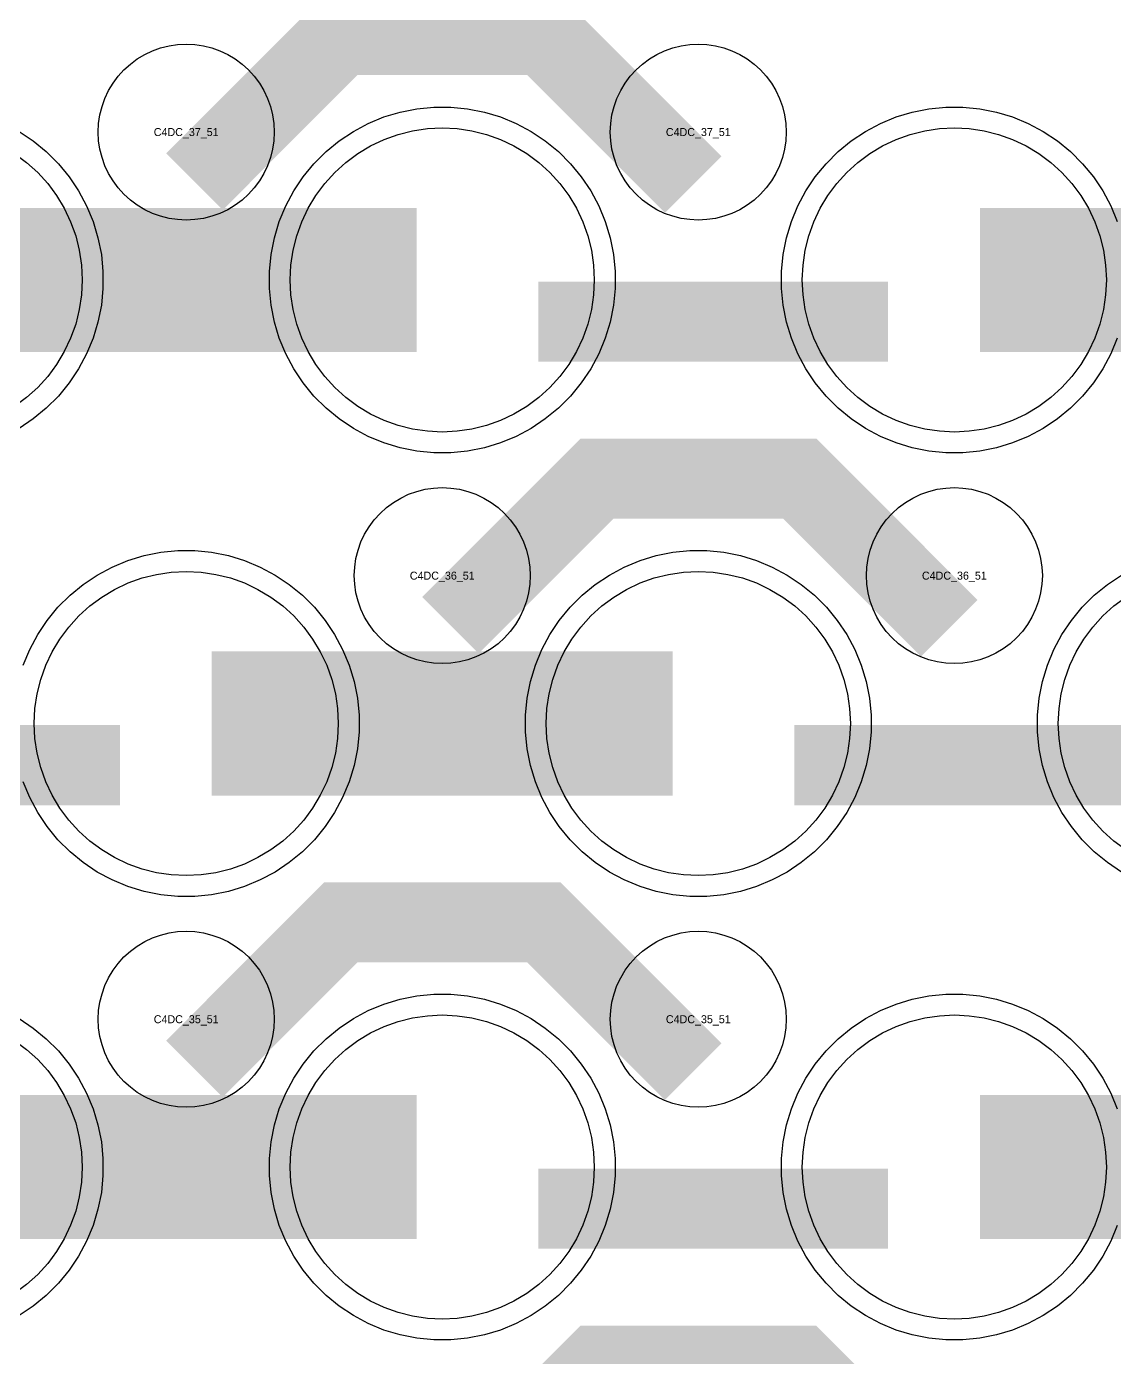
# Model space of a CAD drawing. Extents: x -11880 to 11880, y -14992 to 14992.
# Drawn here: x 4270.1 to 4610, y -10049.3 to -9633.6 of the extents above; entities that cross this region are included whole.
import ezdxf
from ezdxf.enums import TextEntityAlignment as Align

# ---------------------------------------------------------------- set-up
doc = ezdxf.new("R2010")
doc.units = 0
doc.header["$MEASUREMENT"] = 0
for name, color, linetype in [('GDS_775_DT_237', 138, 'CONTINUOUS'), ('RDL1_FS', 34, 'CONTINUOUS'), ('RDL_BS', 160, 'CONTINUOUS')]:
    doc.layers.add(name, color=color, linetype=linetype)

msp = doc.modelspace()

# ---------------------------------------------------------------- linework, layer by layer
at = {"layer": 'RDL1_FS', "color": 241, "true_color": 0xf7abae}
for points in [[(4400, -9760.204), (4395.343, -9759.975), (4390.732, -9759.291), (4386.209, -9758.159), (4381.819, -9756.587), (4377.605, -9754.595), (4373.605, -9752.197), (4369.86, -9749.419), (4366.406, -9746.289), (4363.276, -9742.835), (4360.498, -9739.09), (4358.1, -9735.09), (4356.108, -9730.876), (4354.536, -9726.486), (4353.404, -9721.963), (4352.72, -9717.352), (4352.491, -9712.695), (4352.72, -9708.038), (4353.404, -9703.427), (4354.536, -9698.904), (4356.108, -9694.514), (4358.1, -9690.3), (4360.498, -9686.3), (4363.276, -9682.555), (4366.406, -9679.101), (4369.86, -9675.971), (4373.605, -9673.193), (4377.605, -9670.795), (4381.819, -9668.803), (4386.209, -9667.231), (4390.732, -9666.099), (4395.343, -9665.415), (4400, -9665.186), (4404.657, -9665.415), (4409.268, -9666.099), (4413.791, -9667.231), (4418.181, -9668.803), (4422.395, -9670.795), (4426.395, -9673.193), (4430.14, -9675.971), (4433.594, -9679.101), (4436.724, -9682.555), (4439.502, -9686.3), (4441.9, -9690.3), (4443.892, -9694.514), (4445.464, -9698.904), (4446.596, -9703.427), (4447.28, -9708.038), (4447.509, -9712.695), (4447.28, -9717.352), (4446.596, -9721.963), (4445.464, -9726.486), (4443.892, -9730.876), (4441.9, -9735.09), (4439.502, -9739.09), (4436.724, -9742.835), (4433.594, -9746.289), (4430.14, -9749.419), (4426.395, -9752.197), (4422.395, -9754.595), (4418.181, -9756.587), (4413.791, -9758.159), (4409.268, -9759.291), (4404.657, -9759.975)], [(4560, -9760.204), (4555.343, -9759.975), (4550.732, -9759.291), (4546.209, -9758.159), (4541.819, -9756.587), (4537.605, -9754.595), (4533.605, -9752.197), (4529.86, -9749.419), (4526.406, -9746.289), (4523.276, -9742.835), (4520.498, -9739.09), (4518.1, -9735.09), (4516.108, -9730.876), (4514.536, -9726.486), (4513.404, -9721.963), (4512.72, -9717.352), (4512.491, -9712.695), (4512.72, -9708.038), (4513.404, -9703.427), (4514.536, -9698.904), (4516.108, -9694.514), (4518.1, -9690.3), (4520.498, -9686.3), (4523.276, -9682.555), (4526.406, -9679.101), (4529.86, -9675.971), (4533.605, -9673.193), (4537.605, -9670.795), (4541.819, -9668.803), (4546.209, -9667.231), (4550.732, -9666.099), (4555.343, -9665.415), (4560, -9665.186), (4564.657, -9665.415), (4569.268, -9666.099), (4573.791, -9667.231), (4578.181, -9668.803), (4582.395, -9670.795), (4586.395, -9673.193), (4590.14, -9675.971), (4593.594, -9679.101), (4596.724, -9682.555), (4599.502, -9686.3), (4601.9, -9690.3), (4603.892, -9694.514), (4605.464, -9698.904), (4606.596, -9703.427), (4607.28, -9708.038), (4607.509, -9712.695), (4607.28, -9717.352), (4606.596, -9721.963), (4605.464, -9726.486), (4603.892, -9730.876), (4601.9, -9735.09), (4599.502, -9739.09), (4596.724, -9742.835), (4593.594, -9746.289), (4590.14, -9749.419), (4586.395, -9752.197), (4582.395, -9754.595), (4578.181, -9756.587), (4573.791, -9758.159), (4569.268, -9759.291), (4564.657, -9759.975)]]:
    msp.add_lwpolyline(points, close=True, dxfattribs=at)
msp.add_lwpolyline([(4266.395, -9673.193), (4270.14, -9675.971), (4273.594, -9679.101), (4276.724, -9682.555), (4279.502, -9686.3), (4281.9, -9690.3), (4283.892, -9694.514), (4285.464, -9698.904), (4286.596, -9703.427), (4287.28, -9708.038), (4287.509, -9712.695), (4287.28, -9717.352), (4286.596, -9721.963), (4285.464, -9726.486), (4283.892, -9730.876), (4281.9, -9735.09), (4279.502, -9739.09), (4276.724, -9742.835), (4273.594, -9746.289), (4270.14, -9749.419), (4266.395, -9752.197)], dxfattribs=at)
for points in [[(4248.002, -9712.695, 45, 45, 0), (4320.002, -9712.695, 45, 45, 0)], [(4320.002, -9712.695, 45, 45, 0), (4392.002, -9712.695, 45, 45, 0)], [(4568.002, -9712.695, 45, 45, 0), (4640.002, -9712.695, 45, 45, 0)]]:
    msp.add_lwpolyline(points, format="xyseb", dxfattribs=at)
at = {"layer": 'RDL1_FS'}
for points in [[(4320, -9898.769), (4315.343, -9898.54), (4310.732, -9897.856), (4306.209, -9896.724), (4301.819, -9895.152), (4297.605, -9893.16), (4293.605, -9890.762), (4289.86, -9887.984), (4286.406, -9884.854), (4283.276, -9881.4), (4280.498, -9877.655), (4278.1, -9873.655), (4276.108, -9869.441), (4274.536, -9865.051), (4273.404, -9860.528), (4272.72, -9855.917), (4272.491, -9851.26), (4272.72, -9846.603), (4273.404, -9841.992), (4274.536, -9837.469), (4276.108, -9833.079), (4278.1, -9828.865), (4280.498, -9824.865), (4283.276, -9821.12), (4286.406, -9817.666), (4289.86, -9814.536), (4293.605, -9811.758), (4297.605, -9809.36), (4301.819, -9807.368), (4306.209, -9805.796), (4310.732, -9804.664), (4315.343, -9803.98), (4320, -9803.751), (4324.657, -9803.98), (4329.268, -9804.664), (4333.791, -9805.796), (4338.181, -9807.368), (4342.395, -9809.36), (4346.395, -9811.758), (4350.14, -9814.536), (4353.594, -9817.666), (4356.724, -9821.12), (4359.502, -9824.865), (4361.9, -9828.865), (4363.892, -9833.079), (4365.464, -9837.469), (4366.596, -9841.992), (4367.28, -9846.603), (4367.509, -9851.26), (4367.28, -9855.917), (4366.596, -9860.528), (4365.464, -9865.051), (4363.892, -9869.441), (4361.9, -9873.655), (4359.502, -9877.655), (4356.724, -9881.4), (4353.594, -9884.854), (4350.14, -9887.984), (4346.395, -9890.762), (4342.395, -9893.16), (4338.181, -9895.152), (4333.791, -9896.724), (4329.268, -9897.856), (4324.657, -9898.54)], [(4480, -9898.769), (4475.343, -9898.54), (4470.732, -9897.856), (4466.209, -9896.724), (4461.819, -9895.152), (4457.605, -9893.16), (4453.605, -9890.762), (4449.86, -9887.984), (4446.406, -9884.854), (4443.276, -9881.4), (4440.498, -9877.655), (4438.1, -9873.655), (4436.108, -9869.441), (4434.536, -9865.051), (4433.404, -9860.528), (4432.72, -9855.917), (4432.491, -9851.26), (4432.72, -9846.603), (4433.404, -9841.992), (4434.536, -9837.469), (4436.108, -9833.079), (4438.1, -9828.865), (4440.498, -9824.865), (4443.276, -9821.12), (4446.406, -9817.666), (4449.86, -9814.536), (4453.605, -9811.758), (4457.605, -9809.36), (4461.819, -9807.368), (4466.209, -9805.796), (4470.732, -9804.664), (4475.343, -9803.98), (4480, -9803.751), (4484.657, -9803.98), (4489.268, -9804.664), (4493.791, -9805.796), (4498.181, -9807.368), (4502.395, -9809.36), (4506.395, -9811.758), (4510.14, -9814.536), (4513.594, -9817.666), (4516.724, -9821.12), (4519.502, -9824.865), (4521.9, -9828.865), (4523.892, -9833.079), (4525.464, -9837.469), (4526.596, -9841.992), (4527.28, -9846.603), (4527.509, -9851.26), (4527.28, -9855.917), (4526.596, -9860.528), (4525.464, -9865.051), (4523.892, -9869.441), (4521.9, -9873.655), (4519.502, -9877.655), (4516.724, -9881.4), (4513.594, -9884.854), (4510.14, -9887.984), (4506.395, -9890.762), (4502.395, -9893.16), (4498.181, -9895.152), (4493.791, -9896.724), (4489.268, -9897.856), (4484.657, -9898.54)], [(4400, -10037.329), (4395.343, -10037.1), (4390.732, -10036.416), (4386.209, -10035.284), (4381.819, -10033.712), (4377.605, -10031.72), (4373.605, -10029.322), (4369.86, -10026.544), (4366.406, -10023.414), (4363.276, -10019.96), (4360.498, -10016.215), (4358.1, -10012.215), (4356.108, -10008.001), (4354.536, -10003.611), (4353.404, -9999.088), (4352.72, -9994.477), (4352.491, -9989.82), (4352.72, -9985.163), (4353.404, -9980.552), (4354.536, -9976.029), (4356.108, -9971.639), (4358.1, -9967.425), (4360.498, -9963.425), (4363.276, -9959.68), (4366.406, -9956.226), (4369.86, -9953.096), (4373.605, -9950.318), (4377.605, -9947.92), (4381.819, -9945.928), (4386.209, -9944.356), (4390.732, -9943.224), (4395.343, -9942.54), (4400, -9942.311), (4404.657, -9942.54), (4409.268, -9943.224), (4413.791, -9944.356), (4418.181, -9945.928), (4422.395, -9947.92), (4426.395, -9950.318), (4430.14, -9953.096), (4433.594, -9956.226), (4436.724, -9959.68), (4439.502, -9963.425), (4441.9, -9967.425), (4443.892, -9971.639), (4445.464, -9976.029), (4446.596, -9980.552), (4447.28, -9985.163), (4447.509, -9989.82), (4447.28, -9994.477), (4446.596, -9999.088), (4445.464, -10003.611), (4443.892, -10008.001), (4441.9, -10012.215), (4439.502, -10016.215), (4436.724, -10019.96), (4433.594, -10023.414), (4430.14, -10026.544), (4426.395, -10029.322), (4422.395, -10031.72), (4418.181, -10033.712), (4413.791, -10035.284), (4409.268, -10036.416), (4404.657, -10037.1)], [(4560, -10037.329), (4555.343, -10037.1), (4550.732, -10036.416), (4546.209, -10035.284), (4541.819, -10033.712), (4537.605, -10031.72), (4533.605, -10029.322), (4529.86, -10026.544), (4526.406, -10023.414), (4523.276, -10019.96), (4520.498, -10016.215), (4518.1, -10012.215), (4516.108, -10008.001), (4514.536, -10003.611), (4513.404, -9999.088), (4512.72, -9994.477), (4512.491, -9989.82), (4512.72, -9985.163), (4513.404, -9980.552), (4514.536, -9976.029), (4516.108, -9971.639), (4518.1, -9967.425), (4520.498, -9963.425), (4523.276, -9959.68), (4526.406, -9956.226), (4529.86, -9953.096), (4533.605, -9950.318), (4537.605, -9947.92), (4541.819, -9945.928), (4546.209, -9944.356), (4550.732, -9943.224), (4555.343, -9942.54), (4560, -9942.311), (4564.657, -9942.54), (4569.268, -9943.224), (4573.791, -9944.356), (4578.181, -9945.928), (4582.395, -9947.92), (4586.395, -9950.318), (4590.14, -9953.096), (4593.594, -9956.226), (4596.724, -9959.68), (4599.502, -9963.425), (4601.9, -9967.425), (4603.892, -9971.639), (4605.464, -9976.029), (4606.596, -9980.552), (4607.28, -9985.163), (4607.509, -9989.82), (4607.28, -9994.477), (4606.596, -9999.088), (4605.464, -10003.611), (4603.892, -10008.001), (4601.9, -10012.215), (4599.502, -10016.215), (4596.724, -10019.96), (4593.594, -10023.414), (4590.14, -10026.544), (4586.395, -10029.322), (4582.395, -10031.72), (4578.181, -10033.712), (4573.791, -10035.284), (4569.268, -10036.416), (4564.657, -10037.1)]]:
    msp.add_lwpolyline(points, close=True, dxfattribs=at)
for points in [[(4613.605, -9890.762), (4609.86, -9887.984), (4606.406, -9884.854), (4603.276, -9881.4), (4600.498, -9877.655), (4598.1, -9873.655), (4596.108, -9869.441), (4594.536, -9865.051), (4593.404, -9860.528), (4592.72, -9855.917), (4592.491, -9851.26), (4592.72, -9846.603), (4593.404, -9841.992), (4594.536, -9837.469), (4596.108, -9833.079), (4598.1, -9828.865), (4600.498, -9824.865), (4603.276, -9821.12), (4606.406, -9817.666), (4609.86, -9814.536), (4613.605, -9811.758)], [(4266.395, -9950.318), (4270.14, -9953.096), (4273.594, -9956.226), (4276.724, -9959.68), (4279.502, -9963.425), (4281.9, -9967.425), (4283.892, -9971.639), (4285.464, -9976.029), (4286.596, -9980.552), (4287.28, -9985.163), (4287.509, -9989.82), (4287.28, -9994.477), (4286.596, -9999.088), (4285.464, -10003.611), (4283.892, -10008.001), (4281.9, -10012.215), (4279.502, -10016.215), (4276.724, -10019.96), (4273.594, -10023.414), (4270.14, -10026.544), (4266.395, -10029.322)]]:
    msp.add_lwpolyline(points, dxfattribs=at)
for points in [[(4328.002, -9851.26, 45, 45, 0), (4400.002, -9851.26, 45, 45, 0)], [(4400.002, -9851.26, 45, 45, 0), (4472.002, -9851.26, 45, 45, 0)], [(4248.002, -9989.82, 45, 45, 0), (4320.002, -9989.82, 45, 45, 0)], [(4320.002, -9989.82, 45, 45, 0), (4392.002, -9989.82, 45, 45, 0)], [(4568.002, -9989.82, 45, 45, 0), (4640.002, -9989.82, 45, 45, 0)]]:
    msp.add_lwpolyline(points, format="xyseb", dxfattribs=at)
at = {"layer": 'RDL_BS'}
for points in [[(4322.562, -9682.009, 25, 25, 0), (4368.377, -9636.194, 25, 25, 0), (4401.93, -9636.194, 25, 25, 0)], [(4478.401, -9682.908, 25, 25, 0), (4431.687, -9636.194, 25, 25, 0), (4401.929, -9636.194, 25, 25, 0)], [(4402.562, -9820.574, 25, 25, 0), (4448.377, -9774.759, 25, 25, 0), (4481.93, -9774.759, 25, 25, 0)], [(4558.401, -9821.473, 25, 25, 0), (4511.687, -9774.759, 25, 25, 0), (4481.929, -9774.759, 25, 25, 0)], [(4190.016, -9864.273, 25, 25, 0), (4299.281, -9864.273, 25, 25, 0)], [(4510.016, -9864.273, 25, 25, 0), (4619.281, -9864.273, 25, 25, 0)], [(4322.562, -9959.134, 25, 25, 0), (4368.377, -9913.319, 25, 25, 0), (4401.93, -9913.319, 25, 25, 0)], [(4478.401, -9960.033, 25, 25, 0), (4431.687, -9913.319, 25, 25, 0), (4401.929, -9913.319, 25, 25, 0)], [(4430.016, -10002.833, 25, 25, 0), (4539.281, -10002.833, 25, 25, 0)], [(4402.562, -10097.699, 25, 25, 0), (4448.377, -10051.884, 25, 25, 0), (4481.93, -10051.884, 25, 25, 0)], [(4558.401, -10098.598, 25, 25, 0), (4511.687, -10051.884, 25, 25, 0), (4481.929, -10051.884, 25, 25, 0)]]:
    msp.add_lwpolyline(points, format="xyseb", dxfattribs=at)
for points in [[(4320, -9694.001), (4317.307, -9693.869), (4314.635, -9693.473), (4312.016, -9692.816), (4309.481, -9691.909), (4307.044, -9690.757), (4304.72, -9689.364), (4302.557, -9687.761), (4300.558, -9685.949), (4298.746, -9683.95), (4297.143, -9681.787), (4295.75, -9679.463), (4294.598, -9677.026), (4293.691, -9674.491), (4293.034, -9671.872), (4292.638, -9669.2), (4292.506, -9666.507), (4292.638, -9663.814), (4293.034, -9661.142), (4293.691, -9658.523), (4294.598, -9655.988), (4295.75, -9653.551), (4297.143, -9651.227), (4298.746, -9649.064), (4300.558, -9647.065), (4302.557, -9645.253), (4304.72, -9643.65), (4307.044, -9642.257), (4309.481, -9641.105), (4312.016, -9640.198), (4314.635, -9639.541), (4317.307, -9639.145), (4320, -9639.013), (4322.693, -9639.145), (4325.365, -9639.541), (4327.984, -9640.198), (4330.519, -9641.105), (4332.956, -9642.257), (4335.28, -9643.65), (4337.443, -9645.253), (4339.442, -9647.065), (4341.254, -9649.064), (4342.857, -9651.227), (4344.25, -9653.551), (4345.402, -9655.988), (4346.309, -9658.523), (4346.966, -9661.142), (4347.362, -9663.814), (4347.494, -9666.507), (4347.362, -9669.2), (4346.966, -9671.872), (4346.309, -9674.491), (4345.402, -9677.026), (4344.25, -9679.463), (4342.857, -9681.787), (4341.254, -9683.95), (4339.442, -9685.949), (4337.443, -9687.761), (4335.28, -9689.364), (4332.956, -9690.757), (4330.519, -9691.909), (4327.984, -9692.816), (4325.365, -9693.473), (4322.693, -9693.869)], [(4480, -9694.001), (4477.307, -9693.869), (4474.635, -9693.473), (4472.016, -9692.816), (4469.481, -9691.909), (4467.044, -9690.757), (4464.72, -9689.364), (4462.557, -9687.761), (4460.558, -9685.949), (4458.746, -9683.95), (4457.143, -9681.787), (4455.75, -9679.463), (4454.598, -9677.026), (4453.691, -9674.491), (4453.034, -9671.872), (4452.638, -9669.2), (4452.506, -9666.507), (4452.638, -9663.814), (4453.034, -9661.142), (4453.691, -9658.523), (4454.598, -9655.988), (4455.75, -9653.551), (4457.143, -9651.227), (4458.746, -9649.064), (4460.558, -9647.065), (4462.557, -9645.253), (4464.72, -9643.65), (4467.044, -9642.257), (4469.481, -9641.105), (4472.016, -9640.198), (4474.635, -9639.541), (4477.307, -9639.145), (4480, -9639.013), (4482.693, -9639.145), (4485.365, -9639.541), (4487.984, -9640.198), (4490.519, -9641.105), (4492.956, -9642.257), (4495.28, -9643.65), (4497.443, -9645.253), (4499.442, -9647.065), (4501.254, -9649.064), (4502.857, -9651.227), (4504.25, -9653.551), (4505.402, -9655.988), (4506.309, -9658.523), (4506.966, -9661.142), (4507.362, -9663.814), (4507.494, -9666.507), (4507.362, -9669.2), (4506.966, -9671.872), (4506.309, -9674.491), (4505.402, -9677.026), (4504.25, -9679.463), (4502.857, -9681.787), (4501.254, -9683.95), (4499.442, -9685.949), (4497.443, -9687.761), (4495.28, -9689.364), (4492.956, -9690.757), (4490.519, -9691.909), (4487.984, -9692.816), (4485.365, -9693.473), (4482.693, -9693.869)], [(4400, -9832.566), (4397.307, -9832.434), (4394.635, -9832.038), (4392.016, -9831.381), (4389.481, -9830.474), (4387.044, -9829.322), (4384.72, -9827.929), (4382.557, -9826.326), (4380.558, -9824.514), (4378.746, -9822.515), (4377.143, -9820.352), (4375.75, -9818.028), (4374.598, -9815.591), (4373.691, -9813.056), (4373.034, -9810.437), (4372.638, -9807.765), (4372.506, -9805.072), (4372.638, -9802.379), (4373.034, -9799.707), (4373.691, -9797.088), (4374.598, -9794.553), (4375.75, -9792.116), (4377.143, -9789.792), (4378.746, -9787.629), (4380.558, -9785.63), (4382.557, -9783.818), (4384.72, -9782.215), (4387.044, -9780.822), (4389.481, -9779.67), (4392.016, -9778.763), (4394.635, -9778.106), (4397.307, -9777.71), (4400, -9777.578), (4402.693, -9777.71), (4405.365, -9778.106), (4407.984, -9778.763), (4410.519, -9779.67), (4412.956, -9780.822), (4415.28, -9782.215), (4417.443, -9783.818), (4419.442, -9785.63), (4421.254, -9787.629), (4422.857, -9789.792), (4424.25, -9792.116), (4425.402, -9794.553), (4426.309, -9797.088), (4426.966, -9799.707), (4427.362, -9802.379), (4427.494, -9805.072), (4427.362, -9807.765), (4426.966, -9810.437), (4426.309, -9813.056), (4425.402, -9815.591), (4424.25, -9818.028), (4422.857, -9820.352), (4421.254, -9822.515), (4419.442, -9824.514), (4417.443, -9826.326), (4415.28, -9827.929), (4412.956, -9829.322), (4410.519, -9830.474), (4407.984, -9831.381), (4405.365, -9832.038), (4402.693, -9832.434)], [(4560, -9832.566), (4557.307, -9832.434), (4554.635, -9832.038), (4552.016, -9831.381), (4549.481, -9830.474), (4547.044, -9829.322), (4544.72, -9827.929), (4542.557, -9826.326), (4540.558, -9824.514), (4538.746, -9822.515), (4537.143, -9820.352), (4535.75, -9818.028), (4534.598, -9815.591), (4533.691, -9813.056), (4533.034, -9810.437), (4532.638, -9807.765), (4532.506, -9805.072), (4532.638, -9802.379), (4533.034, -9799.707), (4533.691, -9797.088), (4534.598, -9794.553), (4535.75, -9792.116), (4537.143, -9789.792), (4538.746, -9787.629), (4540.558, -9785.63), (4542.557, -9783.818), (4544.72, -9782.215), (4547.044, -9780.822), (4549.481, -9779.67), (4552.016, -9778.763), (4554.635, -9778.106), (4557.307, -9777.71), (4560, -9777.578), (4562.693, -9777.71), (4565.365, -9778.106), (4567.984, -9778.763), (4570.519, -9779.67), (4572.956, -9780.822), (4575.28, -9782.215), (4577.443, -9783.818), (4579.442, -9785.63), (4581.254, -9787.629), (4582.857, -9789.792), (4584.25, -9792.116), (4585.402, -9794.553), (4586.309, -9797.088), (4586.966, -9799.707), (4587.362, -9802.379), (4587.494, -9805.072), (4587.362, -9807.765), (4586.966, -9810.437), (4586.309, -9813.056), (4585.402, -9815.591), (4584.25, -9818.028), (4582.857, -9820.352), (4581.254, -9822.515), (4579.442, -9824.514), (4577.443, -9826.326), (4575.28, -9827.929), (4572.956, -9829.322), (4570.519, -9830.474), (4567.984, -9831.381), (4565.365, -9832.038), (4562.693, -9832.434)], [(4477.356, -9905.26), (4472.062, -9904.743), (4466.835, -9903.697), (4461.795, -9902.166), (4456.885, -9900.135), (4452.223, -9897.643), (4447.809, -9894.696), (4443.708, -9891.334), (4439.926, -9887.552), (4436.564, -9883.451), (4433.617, -9879.037), (4431.125, -9874.375), (4429.094, -9869.465), (4427.563, -9864.425), (4426.517, -9859.198), (4426, -9853.904), (4426, -9848.616), (4426.517, -9843.322), (4427.563, -9838.095), (4429.094, -9833.055), (4431.125, -9828.145), (4433.617, -9823.483), (4436.564, -9819.069), (4439.926, -9814.968), (4443.708, -9811.186), (4447.809, -9807.824), (4452.223, -9804.877), (4456.885, -9802.385), (4461.795, -9800.354), (4466.835, -9798.823), (4472.062, -9797.777), (4477.356, -9797.26), (4482.644, -9797.26), (4487.938, -9797.777), (4493.165, -9798.823), (4498.205, -9800.354), (4503.115, -9802.385), (4507.777, -9804.877), (4512.191, -9807.824), (4516.292, -9811.186), (4520.074, -9814.968), (4523.436, -9819.069), (4526.383, -9823.483), (4528.875, -9828.145), (4530.906, -9833.055), (4532.437, -9838.095), (4533.483, -9843.322), (4534, -9848.616), (4534, -9853.904), (4533.483, -9859.198), (4532.437, -9864.425), (4530.906, -9869.465), (4528.875, -9874.375), (4526.383, -9879.037), (4523.436, -9883.451), (4520.074, -9887.552), (4516.292, -9891.334), (4512.191, -9894.696), (4507.777, -9897.643), (4503.115, -9900.135), (4498.205, -9902.166), (4493.165, -9903.697), (4487.938, -9904.743), (4482.644, -9905.26)], [(4320, -9971.126), (4317.307, -9970.994), (4314.635, -9970.598), (4312.016, -9969.941), (4309.481, -9969.034), (4307.044, -9967.882), (4304.72, -9966.489), (4302.557, -9964.886), (4300.558, -9963.074), (4298.746, -9961.075), (4297.143, -9958.912), (4295.75, -9956.588), (4294.598, -9954.151), (4293.691, -9951.616), (4293.034, -9948.997), (4292.638, -9946.325), (4292.506, -9943.632), (4292.638, -9940.939), (4293.034, -9938.267), (4293.691, -9935.648), (4294.598, -9933.113), (4295.75, -9930.676), (4297.143, -9928.352), (4298.746, -9926.189), (4300.558, -9924.19), (4302.557, -9922.378), (4304.72, -9920.775), (4307.044, -9919.382), (4309.481, -9918.23), (4312.016, -9917.323), (4314.635, -9916.666), (4317.307, -9916.27), (4320, -9916.138), (4322.693, -9916.27), (4325.365, -9916.666), (4327.984, -9917.323), (4330.519, -9918.23), (4332.956, -9919.382), (4335.28, -9920.775), (4337.443, -9922.378), (4339.442, -9924.19), (4341.254, -9926.189), (4342.857, -9928.352), (4344.25, -9930.676), (4345.402, -9933.113), (4346.309, -9935.648), (4346.966, -9938.267), (4347.362, -9940.939), (4347.494, -9943.632), (4347.362, -9946.325), (4346.966, -9948.997), (4346.309, -9951.616), (4345.402, -9954.151), (4344.25, -9956.588), (4342.857, -9958.912), (4341.254, -9961.075), (4339.442, -9963.074), (4337.443, -9964.886), (4335.28, -9966.489), (4332.956, -9967.882), (4330.519, -9969.034), (4327.984, -9969.941), (4325.365, -9970.598), (4322.693, -9970.994)], [(4480, -9971.126), (4477.307, -9970.994), (4474.635, -9970.598), (4472.016, -9969.941), (4469.481, -9969.034), (4467.044, -9967.882), (4464.72, -9966.489), (4462.557, -9964.886), (4460.558, -9963.074), (4458.746, -9961.075), (4457.143, -9958.912), (4455.75, -9956.588), (4454.598, -9954.151), (4453.691, -9951.616), (4453.034, -9948.997), (4452.638, -9946.325), (4452.506, -9943.632), (4452.638, -9940.939), (4453.034, -9938.267), (4453.691, -9935.648), (4454.598, -9933.113), (4455.75, -9930.676), (4457.143, -9928.352), (4458.746, -9926.189), (4460.558, -9924.19), (4462.557, -9922.378), (4464.72, -9920.775), (4467.044, -9919.382), (4469.481, -9918.23), (4472.016, -9917.323), (4474.635, -9916.666), (4477.307, -9916.27), (4480, -9916.138), (4482.693, -9916.27), (4485.365, -9916.666), (4487.984, -9917.323), (4490.519, -9918.23), (4492.956, -9919.382), (4495.28, -9920.775), (4497.443, -9922.378), (4499.442, -9924.19), (4501.254, -9926.189), (4502.857, -9928.352), (4504.25, -9930.676), (4505.402, -9933.113), (4506.309, -9935.648), (4506.966, -9938.267), (4507.362, -9940.939), (4507.494, -9943.632), (4507.362, -9946.325), (4506.966, -9948.997), (4506.309, -9951.616), (4505.402, -9954.151), (4504.25, -9956.588), (4502.857, -9958.912), (4501.254, -9961.075), (4499.442, -9963.074), (4497.443, -9964.886), (4495.28, -9966.489), (4492.956, -9967.882), (4490.519, -9969.034), (4487.984, -9969.941), (4485.365, -9970.598), (4482.693, -9970.994)], [(4397.356, -10043.82), (4392.062, -10043.303), (4386.835, -10042.257), (4381.795, -10040.726), (4376.885, -10038.695), (4372.223, -10036.203), (4367.809, -10033.256), (4363.708, -10029.894), (4359.926, -10026.112), (4356.564, -10022.011), (4353.617, -10017.597), (4351.125, -10012.935), (4349.094, -10008.025), (4347.563, -10002.985), (4346.517, -9997.758), (4346, -9992.464), (4346, -9987.176), (4346.517, -9981.882), (4347.563, -9976.655), (4349.094, -9971.615), (4351.125, -9966.705), (4353.617, -9962.043), (4356.564, -9957.629), (4359.926, -9953.528), (4363.708, -9949.746), (4367.809, -9946.384), (4372.223, -9943.437), (4376.885, -9940.945), (4381.795, -9938.914), (4386.835, -9937.383), (4392.062, -9936.337), (4397.356, -9935.82), (4402.644, -9935.82), (4407.938, -9936.337), (4413.165, -9937.383), (4418.205, -9938.914), (4423.115, -9940.945), (4427.777, -9943.437), (4432.191, -9946.384), (4436.292, -9949.746), (4440.074, -9953.528), (4443.436, -9957.629), (4446.383, -9962.043), (4448.875, -9966.705), (4450.906, -9971.615), (4452.437, -9976.655), (4453.483, -9981.882), (4454, -9987.176), (4454, -9992.464), (4453.483, -9997.758), (4452.437, -10002.985), (4450.906, -10008.025), (4448.875, -10012.935), (4446.383, -10017.597), (4443.436, -10022.011), (4440.074, -10026.112), (4436.292, -10029.894), (4432.191, -10033.256), (4427.777, -10036.203), (4423.115, -10038.695), (4418.205, -10040.726), (4413.165, -10042.257), (4407.938, -10043.303), (4402.644, -10043.82)]]:
    msp.add_lwpolyline(points, close=True, dxfattribs=at)
at = {"layer": 'RDL_BS', "color": 241, "true_color": 0xf7abae}
msp.add_lwpolyline([(4397.356, -9766.695), (4392.062, -9766.178), (4386.835, -9765.132), (4381.795, -9763.601), (4376.885, -9761.57), (4372.223, -9759.078), (4367.809, -9756.131), (4363.708, -9752.769), (4359.926, -9748.987), (4356.564, -9744.886), (4353.617, -9740.472), (4351.125, -9735.81), (4349.094, -9730.9), (4347.563, -9725.86), (4346.517, -9720.633), (4346, -9715.339), (4346, -9710.051), (4346.517, -9704.757), (4347.563, -9699.53), (4349.094, -9694.49), (4351.125, -9689.58), (4353.617, -9684.918), (4356.564, -9680.504), (4359.926, -9676.403), (4363.708, -9672.621), (4367.809, -9669.259), (4372.223, -9666.312), (4376.885, -9663.82), (4381.795, -9661.789), (4386.835, -9660.258), (4392.062, -9659.212), (4397.356, -9658.695), (4402.644, -9658.695), (4407.938, -9659.212), (4413.165, -9660.258), (4418.205, -9661.789), (4423.115, -9663.82), (4427.777, -9666.312), (4432.191, -9669.259), (4436.292, -9672.621), (4440.074, -9676.403), (4443.436, -9680.504), (4446.383, -9684.918), (4448.875, -9689.58), (4450.906, -9694.49), (4452.437, -9699.53), (4453.483, -9704.757), (4454, -9710.051), (4454, -9715.339), (4453.483, -9720.633), (4452.437, -9725.86), (4450.906, -9730.9), (4448.875, -9735.81), (4446.383, -9740.472), (4443.436, -9744.886), (4440.074, -9748.987), (4436.292, -9752.769), (4432.191, -9756.131), (4427.777, -9759.078), (4423.115, -9761.57), (4418.205, -9763.601), (4413.165, -9765.132), (4407.938, -9766.178), (4402.644, -9766.695)], close=True, dxfattribs=at)
for points in [[(4610.906, -9730.9), (4608.875, -9735.81), (4606.383, -9740.472), (4603.436, -9744.886), (4600.074, -9748.987), (4596.292, -9752.769), (4592.191, -9756.131), (4587.777, -9759.078), (4583.115, -9761.57), (4578.205, -9763.601), (4573.165, -9765.132), (4567.938, -9766.178), (4562.644, -9766.695), (4557.356, -9766.695), (4552.062, -9766.178), (4546.835, -9765.132), (4541.795, -9763.601), (4536.885, -9761.57), (4532.223, -9759.078), (4527.809, -9756.131), (4523.708, -9752.769), (4519.926, -9748.987), (4516.564, -9744.886), (4513.617, -9740.472), (4511.125, -9735.81), (4509.094, -9730.9), (4507.563, -9725.86), (4506.517, -9720.633), (4506, -9715.339), (4506, -9710.051), (4506.517, -9704.757), (4507.563, -9699.53), (4509.094, -9694.49), (4511.125, -9689.58), (4513.617, -9684.918), (4516.564, -9680.504), (4519.926, -9676.403), (4523.708, -9672.621), (4527.809, -9669.259), (4532.223, -9666.312), (4536.885, -9663.82), (4541.795, -9661.789), (4546.835, -9660.258), (4552.062, -9659.212), (4557.356, -9658.695), (4562.644, -9658.695), (4567.938, -9659.212), (4573.165, -9660.258), (4578.205, -9661.789), (4583.115, -9663.82), (4587.777, -9666.312), (4592.191, -9669.259), (4596.292, -9672.621), (4600.074, -9676.403), (4603.436, -9680.504), (4606.383, -9684.918), (4608.875, -9689.58), (4610.906, -9694.49)], [(4267.777, -9666.312), (4272.191, -9669.259), (4276.292, -9672.621), (4280.074, -9676.403), (4283.436, -9680.504), (4286.383, -9684.918), (4288.875, -9689.58), (4290.906, -9694.49), (4292.437, -9699.53), (4293.483, -9704.757), (4294, -9710.051), (4294, -9715.339), (4293.483, -9720.633), (4292.437, -9725.86), (4290.906, -9730.9), (4288.875, -9735.81), (4286.383, -9740.472), (4283.436, -9744.886), (4280.074, -9748.987), (4276.292, -9752.769), (4272.191, -9756.131), (4267.777, -9759.078)]]:
    msp.add_lwpolyline(points, dxfattribs=at)
msp.add_lwpolyline([(4430.016, -9725.708, 25, 25, 0), (4539.281, -9725.708, 25, 25, 0)], format="xyseb", dxfattribs=at)
at = {"layer": 'RDL_BS'}
for points in [[(4269.094, -9833.055), (4271.125, -9828.145), (4273.617, -9823.483), (4276.564, -9819.069), (4279.926, -9814.968), (4283.708, -9811.186), (4287.809, -9807.824), (4292.223, -9804.877), (4296.885, -9802.385), (4301.795, -9800.354), (4306.835, -9798.823), (4312.062, -9797.777), (4317.356, -9797.26), (4322.644, -9797.26), (4327.938, -9797.777), (4333.165, -9798.823), (4338.205, -9800.354), (4343.115, -9802.385), (4347.777, -9804.877), (4352.191, -9807.824), (4356.292, -9811.186), (4360.074, -9814.968), (4363.436, -9819.069), (4366.383, -9823.483), (4368.875, -9828.145), (4370.906, -9833.055), (4372.437, -9838.095), (4373.483, -9843.322), (4374, -9848.616), (4374, -9853.904), (4373.483, -9859.198), (4372.437, -9864.425), (4370.906, -9869.465), (4368.875, -9874.375), (4366.383, -9879.037), (4363.436, -9883.451), (4360.074, -9887.552), (4356.292, -9891.334), (4352.191, -9894.696), (4347.777, -9897.643), (4343.115, -9900.135), (4338.205, -9902.166), (4333.165, -9903.697), (4327.938, -9904.743), (4322.644, -9905.26), (4317.356, -9905.26), (4312.062, -9904.743), (4306.835, -9903.697), (4301.795, -9902.166), (4296.885, -9900.135), (4292.223, -9897.643), (4287.809, -9894.696), (4283.708, -9891.334), (4279.926, -9887.552), (4276.564, -9883.451), (4273.617, -9879.037), (4271.125, -9874.375), (4269.094, -9869.465)], [(4612.223, -9897.643), (4607.809, -9894.696), (4603.708, -9891.334), (4599.926, -9887.552), (4596.564, -9883.451), (4593.617, -9879.037), (4591.125, -9874.375), (4589.094, -9869.465), (4587.563, -9864.425), (4586.517, -9859.198), (4586, -9853.904), (4586, -9848.616), (4586.517, -9843.322), (4587.563, -9838.095), (4589.094, -9833.055), (4591.125, -9828.145), (4593.617, -9823.483), (4596.564, -9819.069), (4599.926, -9814.968), (4603.708, -9811.186), (4607.809, -9807.824), (4612.223, -9804.877)], [(4610.906, -10008.025), (4608.875, -10012.935), (4606.383, -10017.597), (4603.436, -10022.011), (4600.074, -10026.112), (4596.292, -10029.894), (4592.191, -10033.256), (4587.777, -10036.203), (4583.115, -10038.695), (4578.205, -10040.726), (4573.165, -10042.257), (4567.938, -10043.303), (4562.644, -10043.82), (4557.356, -10043.82), (4552.062, -10043.303), (4546.835, -10042.257), (4541.795, -10040.726), (4536.885, -10038.695), (4532.223, -10036.203), (4527.809, -10033.256), (4523.708, -10029.894), (4519.926, -10026.112), (4516.564, -10022.011), (4513.617, -10017.597), (4511.125, -10012.935), (4509.094, -10008.025), (4507.563, -10002.985), (4506.517, -9997.758), (4506, -9992.464), (4506, -9987.176), (4506.517, -9981.882), (4507.563, -9976.655), (4509.094, -9971.615), (4511.125, -9966.705), (4513.617, -9962.043), (4516.564, -9957.629), (4519.926, -9953.528), (4523.708, -9949.746), (4527.809, -9946.384), (4532.223, -9943.437), (4536.885, -9940.945), (4541.795, -9938.914), (4546.835, -9937.383), (4552.062, -9936.337), (4557.356, -9935.82), (4562.644, -9935.82), (4567.938, -9936.337), (4573.165, -9937.383), (4578.205, -9938.914), (4583.115, -9940.945), (4587.777, -9943.437), (4592.191, -9946.384), (4596.292, -9949.746), (4600.074, -9953.528), (4603.436, -9957.629), (4606.383, -9962.043), (4608.875, -9966.705), (4610.906, -9971.615)], [(4267.777, -9943.437), (4272.191, -9946.384), (4276.292, -9949.746), (4280.074, -9953.528), (4283.436, -9957.629), (4286.383, -9962.043), (4288.875, -9966.705), (4290.906, -9971.615), (4292.437, -9976.655), (4293.483, -9981.882), (4294, -9987.176), (4294, -9992.464), (4293.483, -9997.758), (4292.437, -10002.985), (4290.906, -10008.025), (4288.875, -10012.935), (4286.383, -10017.597), (4283.436, -10022.011), (4280.074, -10026.112), (4276.292, -10029.894), (4272.191, -10033.256), (4267.777, -10036.203)]]:
    msp.add_lwpolyline(points, dxfattribs=at)

# ---------------------------------------------------------------- texts
at = {"layer": 'GDS_775_DT_237'}
for s, p in [('C4DC_37_51', (4320, -9666.507)), ('C4DC_37_51', (4320, -9666.507)), ('C4DC_37_51', (4480, -9666.507)), ('C4DC_37_51', (4480, -9666.507)), ('C4DC_36_51', (4400, -9805.072)), ('C4DC_36_51', (4400, -9805.072)), ('C4DC_36_51', (4560, -9805.072)), ('C4DC_36_51', (4560, -9805.072)), ('C4DC_35_51', (4320, -9943.632)), ('C4DC_35_51', (4320, -9943.632)), ('C4DC_35_51', (4480, -9943.632)), ('C4DC_35_51', (4480, -9943.632))]:
    msp.add_text(s, height=2.5, dxfattribs=at).set_placement(p, align=Align.MIDDLE_CENTER)

doc.saveas('drawing.dxf')
